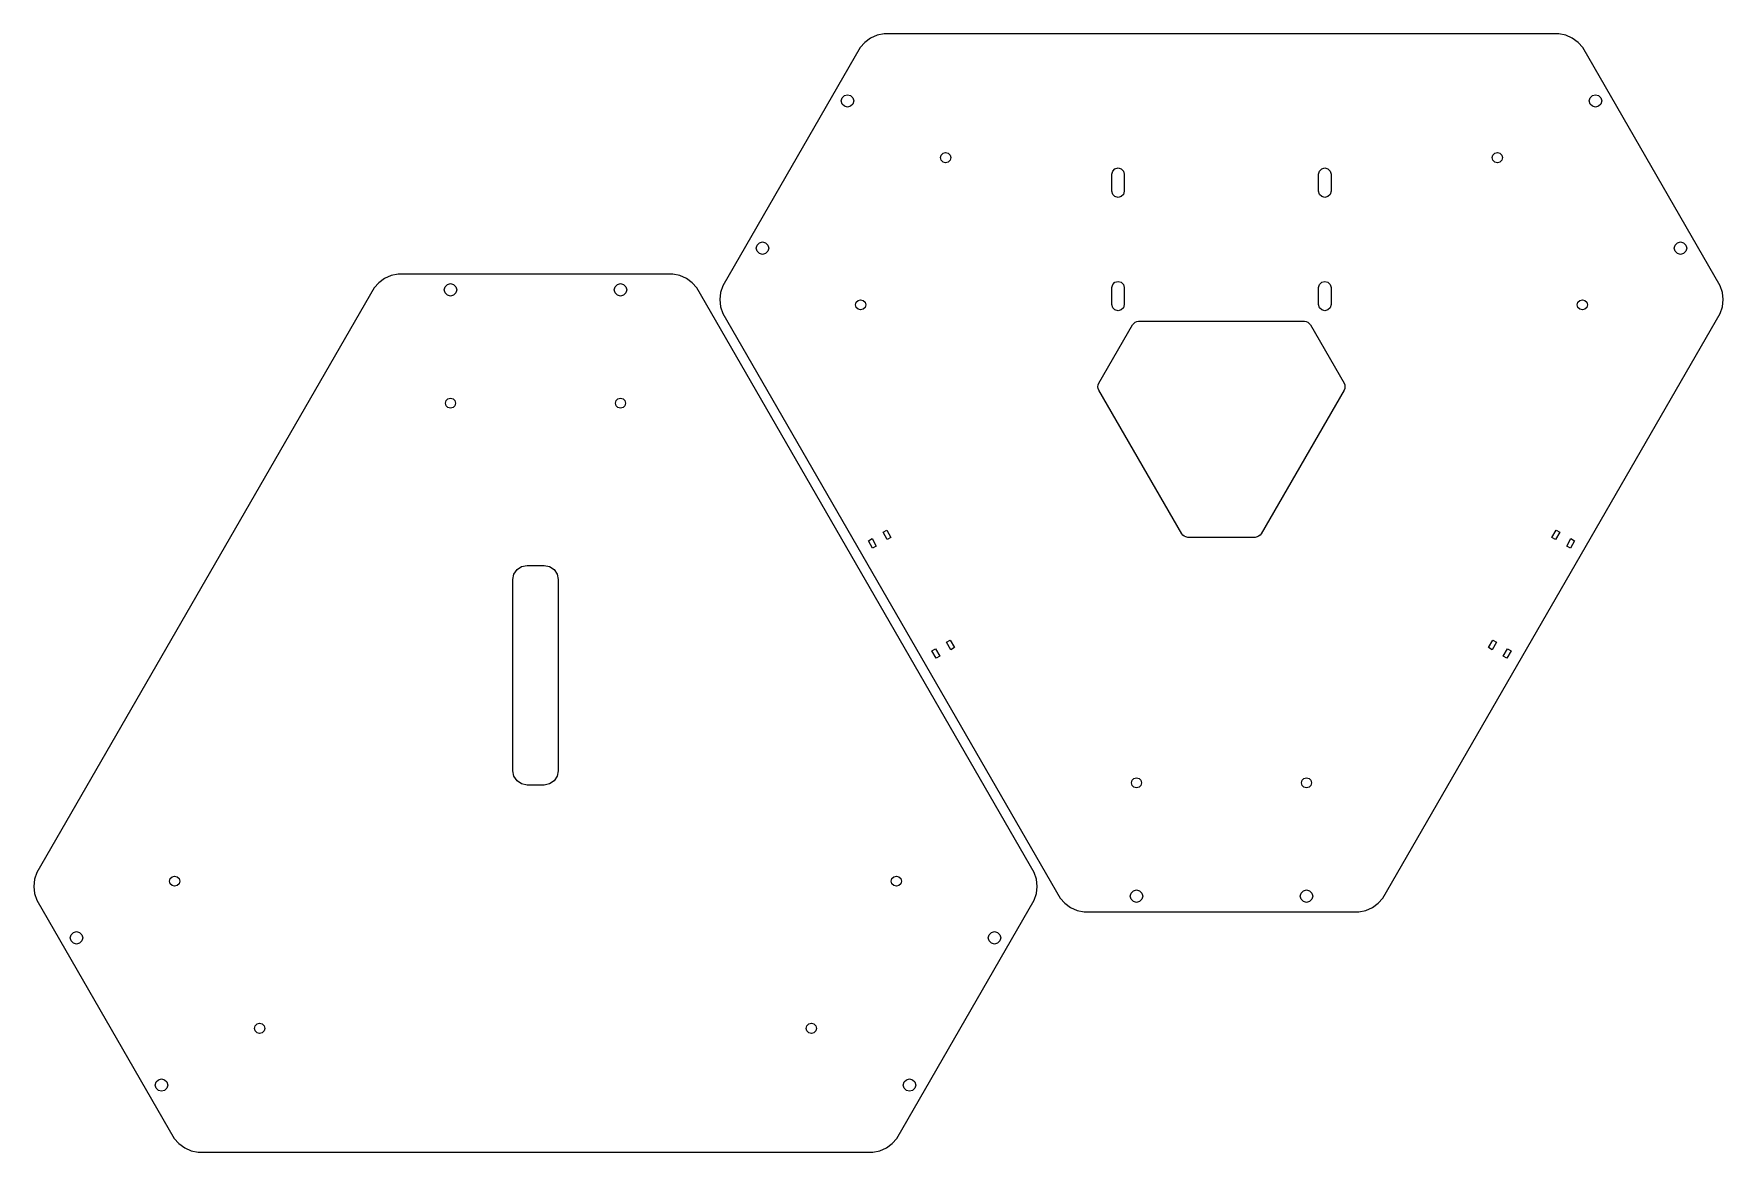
# Model space of a CAD drawing. Header units: metres. Extents: x -177 to 419, y -135 to 260.
import ezdxf

# ---------------------------------------------------------------- set-up
doc = ezdxf.new("R2010")
doc.units = ezdxf.units.M

msp = doc.modelspace()

# ---------------------------------------------------------------- linework, layer by layer
for p, q in [((116.274, 257.105), (114.596, 255.24)), ((118.304, 258.579), (116.274, 257.105)), ((120.596, 259.6), (118.304, 258.579)), ((123.05, 260.121), (120.596, 259.6)), ((361.268, 260.121), (123.05, 260.121)), ((363.721, 259.6), (361.268, 260.121)), ((366.013, 258.579), (363.721, 259.6)), ((368.043, 257.105), (366.013, 258.579)), ((369.721, 255.24), (368.043, 257.105)), ((114.596, 255.24), (66.0739, 171.198)), ((418.243, 171.198), (369.721, 255.24)), ((109.028, 238.338), (110.128, 238.633)), ((110.128, 238.633), (111.228, 238.338)), ((373.09, 238.338), (374.19, 238.633)), ((374.19, 238.633), (375.29, 238.338)), ((107.928, 236.433), (108.222, 237.533)), ((108.222, 235.333), (107.928, 236.433)), ((108.222, 237.533), (109.028, 238.338)), ((109.028, 234.528), (108.222, 235.333)), ((110.128, 234.233), (109.028, 234.528)), ((111.228, 234.528), (110.128, 234.233)), ((111.228, 238.338), (112.033, 237.533)), ((112.033, 235.333), (111.228, 234.528)), ((112.033, 237.533), (112.328, 236.433)), ((112.328, 236.433), (112.033, 235.333)), ((371.99, 236.433), (372.284, 237.533)), ((372.284, 235.333), (371.99, 236.433)), ((372.284, 237.533), (373.09, 238.338)), ((373.09, 234.528), (372.284, 235.333)), ((374.19, 234.233), (373.09, 234.528)), ((375.29, 234.528), (374.19, 234.233)), ((375.29, 238.338), (376.095, 237.533)), ((376.095, 235.333), (375.29, 234.528)), ((376.095, 237.533), (376.39, 236.433)), ((376.39, 236.433), (376.095, 235.333)), ((142.969, 216.433), (143.21, 217.333)), ((143.21, 215.533), (142.969, 216.433)), ((143.21, 217.333), (143.869, 217.992)), ((143.869, 214.874), (143.21, 215.533)), ((143.869, 217.992), (144.769, 218.233)), ((144.769, 214.633), (143.869, 214.874)), ((144.769, 218.233), (145.669, 217.992)), ((145.669, 214.874), (144.769, 214.633)), ((145.669, 217.992), (146.327, 217.333)), ((146.327, 215.533), (145.669, 214.874)), ((146.327, 217.333), (146.569, 216.433)), ((146.569, 216.433), (146.327, 215.533)), ((337.749, 216.433), (337.99, 217.333)), ((337.99, 215.533), (337.749, 216.433)), ((337.99, 217.333), (338.649, 217.992)), ((338.649, 214.874), (337.99, 215.533)), ((338.649, 217.992), (339.549, 218.233)), ((339.549, 214.633), (338.649, 214.874)), ((339.549, 218.233), (340.449, 217.992)), ((340.449, 214.874), (339.549, 214.633)), ((340.449, 217.992), (341.107, 217.333)), ((341.107, 215.533), (340.449, 214.874)), ((341.107, 217.333), (341.349, 216.433)), ((341.349, 216.433), (341.107, 215.533)), ((203.459, 210.564), (203.753, 211.664)), ((203.459, 204.564), (203.459, 210.564)), ((203.753, 211.664), (204.559, 212.469)), ((204.559, 212.469), (205.659, 212.764)), ((205.659, 212.764), (206.759, 212.469)), ((206.759, 212.469), (207.564, 211.664)), ((207.564, 211.664), (207.859, 210.564)), ((207.859, 210.564), (207.859, 204.564)), ((276.459, 210.564), (276.753, 211.664)), ((276.459, 204.564), (276.459, 210.564)), ((276.753, 211.664), (277.559, 212.469)), ((277.559, 212.469), (278.659, 212.764)), ((278.659, 212.764), (279.759, 212.469)), ((279.759, 212.469), (280.564, 211.664)), ((280.564, 211.664), (280.859, 210.564)), ((280.859, 210.564), (280.859, 204.564)), ((203.753, 203.464), (203.459, 204.564)), ((204.559, 202.658), (203.753, 203.464)), ((207.564, 203.464), (206.759, 202.658)), ((207.859, 204.564), (207.564, 203.464)), ((276.753, 203.464), (276.459, 204.564)), ((277.559, 202.658), (276.753, 203.464)), ((280.564, 203.464), (279.759, 202.658)), ((280.859, 204.564), (280.564, 203.464)), ((205.659, 202.364), (204.559, 202.658)), ((206.759, 202.658), (205.659, 202.364)), ((278.659, 202.364), (277.559, 202.658)), ((279.759, 202.658), (278.659, 202.364)), ((77.9276, 184.471), (78.2224, 185.571)), ((78.2224, 185.571), (79.0276, 186.377)), ((79.0276, 186.377), (80.1276, 186.671)), ((80.1276, 186.671), (81.2276, 186.377)), ((81.2276, 186.377), (82.0329, 185.571)), ((82.0329, 185.571), (82.3276, 184.471)), ((401.99, 184.471), (402.284, 185.571)), ((402.284, 185.571), (403.09, 186.377)), ((403.09, 186.377), (404.19, 186.671)), ((404.19, 186.671), (405.29, 186.377)), ((405.29, 186.377), (406.095, 185.571)), ((406.095, 185.571), (406.39, 184.471)), ((78.2224, 183.371), (77.9276, 184.471)), ((79.0276, 182.566), (78.2224, 183.371)), ((80.1276, 182.271), (79.0276, 182.566)), ((81.2276, 182.566), (80.1276, 182.271)), ((82.0329, 183.371), (81.2276, 182.566)), ((82.3276, 184.471), (82.0329, 183.371)), ((402.284, 183.371), (401.99, 184.471)), ((403.09, 182.566), (402.284, 183.371)), ((404.19, 182.271), (403.09, 182.566)), ((405.29, 182.566), (404.19, 182.271)), ((406.095, 183.371), (405.29, 182.566)), ((406.39, 184.471), (406.095, 183.371)), ((-53.2676, 173.769), (-55.2971, 172.294)), ((-50.9758, 174.789), (-53.2676, 173.769)), ((-48.5219, 175.311), (-50.9758, 174.789)), ((48.5219, 175.311), (-48.5219, 175.311)), ((50.9758, 174.789), (48.5219, 175.311)), ((53.2676, 173.769), (50.9758, 174.789)), ((55.2971, 172.294), (53.2676, 173.769)), ((-56.9758, 170.43), (-176.085, -35.8726)), ((-55.2971, 172.294), (-56.9758, 170.43)), ((-32.2, 169.777), (-31.9052, 170.877)), ((-31.9052, 168.677), (-32.2, 169.777)), ((-31.9052, 170.877), (-31.1, 171.682)), ((-31.1, 167.871), (-31.9052, 168.677)), ((-31.1, 171.682), (-30, 171.977)), ((-30, 167.577), (-31.1, 167.871)), ((-30, 171.977), (-28.9, 171.682)), ((-28.9, 167.871), (-30, 167.577)), ((-28.9, 171.682), (-28.0947, 170.877)), ((-28.0947, 168.677), (-28.9, 167.871)), ((-28.0947, 170.877), (-27.8, 169.777)), ((-27.8, 169.777), (-28.0947, 168.677)), ((27.8, 169.777), (28.0947, 170.877)), ((28.0947, 168.677), (27.8, 169.777)), ((28.0947, 170.877), (28.9, 171.682)), ((28.9, 167.871), (28.0947, 168.677)), ((28.9, 171.682), (30, 171.977)), ((30, 167.577), (28.9, 167.871)), ((30, 171.977), (31.1, 171.682)), ((31.1, 167.871), (30, 167.577)), ((31.1, 171.682), (31.9052, 170.877)), ((31.9052, 168.677), (31.1, 167.871)), ((31.9052, 170.877), (32.2, 169.777)), ((32.2, 169.777), (31.9052, 168.677)), ((56.9758, 170.43), (55.2971, 172.294)), ((176.085, -35.8726), (56.9758, 170.43)), ((65.2986, 168.812), (65.0364, 166.317)), ((66.0739, 171.198), (65.2986, 168.812)), ((203.459, 170.564), (203.753, 171.664)), ((203.459, 164.564), (203.459, 170.564)), ((203.753, 171.664), (204.559, 172.469)), ((204.559, 172.469), (205.659, 172.764)), ((205.659, 172.764), (206.759, 172.469)), ((206.759, 172.469), (207.564, 171.664)), ((207.564, 171.664), (207.859, 170.564)), ((207.859, 170.564), (207.859, 164.564)), ((276.459, 170.564), (276.753, 171.664)), ((276.459, 164.564), (276.459, 170.564)), ((276.753, 171.664), (277.559, 172.469)), ((277.559, 172.469), (278.659, 172.764)), ((278.659, 172.764), (279.759, 172.469)), ((279.759, 172.469), (280.564, 171.664)), ((280.564, 171.664), (280.859, 170.564)), ((280.859, 170.564), (280.859, 164.564)), ((419.019, 168.812), (418.243, 171.198)), ((419.281, 166.317), (419.019, 168.812)), ((65.0364, 166.317), (65.2986, 163.822)), ((65.2986, 163.822), (66.0739, 161.436)), ((66.0739, 161.436), (185.183, -44.8664)), ((112.969, 164.471), (113.21, 165.371)), ((113.21, 163.571), (112.969, 164.471)), ((113.21, 165.371), (113.869, 166.03)), ((113.869, 162.912), (113.21, 163.571)), ((113.869, 166.03), (114.769, 166.271)), ((114.769, 162.671), (113.869, 162.912)), ((114.769, 166.271), (115.669, 166.03)), ((115.669, 162.912), (114.769, 162.671)), ((115.669, 166.03), (116.327, 165.371)), ((116.327, 163.571), (115.669, 162.912)), ((116.327, 165.371), (116.569, 164.471)), ((116.569, 164.471), (116.327, 163.571)), ((203.753, 163.464), (203.459, 164.564)), ((204.559, 162.658), (203.753, 163.464)), ((205.659, 162.364), (204.559, 162.658)), ((206.759, 162.658), (205.659, 162.364)), ((207.564, 163.464), (206.759, 162.658)), ((207.859, 164.564), (207.564, 163.464)), ((276.753, 163.464), (276.459, 164.564)), ((277.559, 162.658), (276.753, 163.464)), ((278.659, 162.364), (277.559, 162.658)), ((279.759, 162.658), (278.659, 162.364)), ((280.564, 163.464), (279.759, 162.658)), ((280.859, 164.564), (280.564, 163.464)), ((299.134, -44.8664), (418.243, 161.436)), ((367.749, 164.471), (367.99, 165.371)), ((367.99, 163.571), (367.749, 164.471)), ((367.99, 165.371), (368.648, 166.03)), ((368.648, 162.912), (367.99, 163.571)), ((368.648, 166.03), (369.549, 166.271)), ((369.549, 162.671), (368.648, 162.912)), ((369.549, 166.271), (370.449, 166.03)), ((370.449, 162.912), (369.549, 162.671)), ((370.449, 166.03), (371.107, 165.371)), ((371.107, 163.571), (370.449, 162.912)), ((371.107, 165.371), (371.349, 164.471)), ((371.349, 164.471), (371.107, 163.571)), ((418.243, 161.436), (419.019, 163.822)), ((419.019, 163.822), (419.281, 166.317)), ((198.826, 136.802), (210.759, 157.471)), ((210.759, 157.471), (211.179, 157.938)), ((211.179, 157.938), (211.686, 158.306)), ((211.686, 158.306), (212.259, 158.561)), ((212.259, 158.561), (212.873, 158.692)), ((212.873, 158.692), (271.444, 158.692)), ((271.444, 158.692), (272.058, 158.561)), ((272.058, 158.561), (272.631, 158.306)), ((272.631, 158.306), (273.138, 157.938)), ((273.138, 157.938), (273.558, 157.471)), ((273.558, 157.471), (285.491, 136.802)), ((-31.5588, 130.677), (-30.9, 131.336)), ((-30.9, 131.336), (-30, 131.577)), ((-30, 131.577), (-29.1, 131.336)), ((-29.1, 131.336), (-28.4411, 130.677)), ((28.4411, 130.677), (29.1, 131.336)), ((29.1, 131.336), (30, 131.577)), ((30, 131.577), (30.9, 131.336)), ((30.9, 131.336), (31.5588, 130.677)), ((198.567, 135.582), (198.632, 136.206)), ((198.632, 134.958), (198.567, 135.582)), ((198.632, 136.206), (198.826, 136.802)), ((198.826, 134.362), (198.632, 134.958)), ((228.112, 83.6375), (198.826, 134.362)), ((285.491, 134.362), (256.205, 83.6375)), ((285.491, 136.802), (285.685, 136.206)), ((285.685, 134.958), (285.491, 134.362)), ((285.685, 136.206), (285.75, 135.582)), ((285.75, 135.582), (285.685, 134.958)), ((-31.8, 129.777), (-31.5588, 130.677)), ((-31.5588, 128.877), (-31.8, 129.777)), ((-30.9, 128.218), (-31.5588, 128.877)), ((-30, 127.977), (-30.9, 128.218)), ((-29.1, 128.218), (-30, 127.977)), ((-28.4411, 128.877), (-29.1, 128.218)), ((-28.4411, 130.677), (-28.2, 129.777)), ((-28.2, 129.777), (-28.4411, 128.877)), ((28.2, 129.777), (28.4411, 130.677)), ((28.4411, 128.877), (28.2, 129.777)), ((29.1, 128.218), (28.4411, 128.877)), ((30, 127.977), (29.1, 128.218)), ((30.9, 128.218), (30, 127.977)), ((31.5588, 128.877), (30.9, 128.218)), ((31.5588, 130.677), (31.8, 129.777)), ((31.8, 129.777), (31.5588, 128.877)), ((122.689, 84.2105), (123.988, 84.9605)), ((124.189, 81.6124), (122.689, 84.2105)), ((123.988, 84.9605), (125.488, 82.3624)), ((228.531, 83.1715), (228.112, 83.6375)), ((256.205, 83.6375), (255.786, 83.1715)), ((358.83, 82.3624), (360.33, 84.9605)), ((361.629, 84.2105), (360.129, 81.6124)), ((360.33, 84.9605), (361.629, 84.2105)), ((117.492, 81.2105), (118.791, 81.9605)), ((118.992, 78.6124), (117.492, 81.2105)), ((118.791, 81.9605), (120.291, 79.3624)), ((120.291, 79.3624), (118.992, 78.6124)), ((125.488, 82.3624), (124.189, 81.6124)), ((229.039, 82.8028), (228.531, 83.1715)), ((229.612, 82.5477), (229.039, 82.8028)), ((230.225, 82.4173), (229.612, 82.5477)), ((254.092, 82.4173), (230.225, 82.4173)), ((254.705, 82.5477), (254.092, 82.4173)), ((255.278, 82.8028), (254.705, 82.5477)), ((255.786, 83.1715), (255.278, 82.8028)), ((360.129, 81.6124), (358.83, 82.3624)), ((364.026, 79.3624), (365.526, 81.9605)), ((365.325, 78.6124), (364.026, 79.3624)), ((366.825, 81.2105), (365.325, 78.6124)), ((365.526, 81.9605), (366.825, 81.2105)), ((-6.53552, 71.0355), (-4.91341, 72.1194)), ((-4.91341, 72.1194), (-3, 72.5)), ((-3, 72.5), (3, 72.5)), ((3, 72.5), (4.91341, 72.1194)), ((4.91341, 72.1194), (6.53552, 71.0355)), ((-8, 67.5), (-7.61938, 69.4134)), ((-8, 0), (-8, 67.5)), ((-7.61938, 69.4134), (-6.53552, 71.0355)), ((6.53552, 71.0355), (7.61938, 69.4134)), ((7.61938, 69.4134), (8, 67.5)), ((8, 67.5), (8, 0)), ((139.914, 42.3743), (141.214, 43.1243)), ((141.414, 39.7762), (139.914, 42.3743)), ((141.214, 43.1243), (142.714, 40.5262)), ((145.111, 45.3743), (146.41, 46.1243)), ((146.611, 42.7762), (145.111, 45.3743)), ((146.41, 46.1243), (147.91, 43.5262)), ((147.91, 43.5262), (146.611, 42.7762)), ((336.407, 43.5262), (337.907, 46.1243)), ((337.707, 42.7762), (336.407, 43.5262)), ((339.207, 45.3743), (337.707, 42.7762)), ((337.907, 46.1243), (339.207, 45.3743)), ((341.604, 40.5262), (343.104, 43.1243)), ((344.403, 42.3743), (342.903, 39.7762)), ((343.104, 43.1243), (344.403, 42.3743)), ((142.714, 40.5262), (141.414, 39.7762)), ((342.903, 39.7762), (341.604, 40.5262)), ((-7.61938, -1.91341), (-8, 0)), ((8, 0), (7.61938, -1.91341)), ((-6.53552, -3.53552), (-7.61938, -1.91341)), ((-4.91341, -4.61938), (-6.53552, -3.53552)), ((-3, -5), (-4.91341, -4.61938)), ((3, -5), (-3, -5)), ((4.91341, -4.61938), (3, -5)), ((6.53552, -3.53552), (4.91341, -4.61938)), ((7.61938, -1.91341), (6.53552, -3.53552)), ((210.359, -4.213), (210.6, -3.313)), ((210.6, -5.11301), (210.359, -4.213)), ((210.6, -3.313), (211.259, -2.65416)), ((211.259, -5.77185), (210.6, -5.11301)), ((211.259, -2.65416), (212.159, -2.41301)), ((212.159, -6.013), (211.259, -5.77185)), ((212.159, -2.41301), (213.059, -2.65416)), ((213.059, -5.77185), (212.159, -6.013)), ((213.059, -2.65416), (213.717, -3.313)), ((213.717, -5.11301), (213.059, -5.77185)), ((213.717, -3.313), (213.959, -4.213)), ((213.959, -4.213), (213.717, -5.11301)), ((270.359, -4.213), (270.6, -3.313)), ((270.6, -5.11301), (270.359, -4.213)), ((270.6, -3.313), (271.259, -2.65416)), ((271.259, -5.77185), (270.6, -5.11301)), ((271.259, -2.65416), (272.159, -2.41301)), ((272.159, -6.013), (271.259, -5.77185)), ((272.159, -2.41301), (273.059, -2.65416)), ((273.059, -5.77185), (272.159, -6.013)), ((273.059, -2.65416), (273.717, -3.313)), ((273.717, -5.11301), (273.059, -5.77185)), ((273.717, -3.313), (273.959, -4.213)), ((273.959, -4.213), (273.717, -5.11301)), ((-176.86, -38.2585), (-177.122, -40.7534)), ((-177.122, -40.7534), (-176.86, -43.2484)), ((-176.085, -35.8726), (-176.86, -38.2585)), ((-129.19, -38.9076), (-128.949, -38.0076)), ((-128.949, -39.8076), (-129.19, -38.9076)), ((-128.949, -38.0076), (-128.29, -37.3488)), ((-128.29, -40.4664), (-128.949, -39.8076)), ((-128.29, -37.3488), (-127.39, -37.1076)), ((-127.39, -40.7076), (-128.29, -40.4664)), ((-127.39, -37.1076), (-126.49, -37.3488)), ((-126.49, -40.4664), (-127.39, -40.7076)), ((-126.49, -37.3488), (-125.831, -38.0076)), ((-125.831, -39.8076), (-126.49, -40.4664)), ((-125.831, -38.0076), (-125.59, -38.9076)), ((-125.59, -38.9076), (-125.831, -39.8076)), ((125.59, -38.9076), (125.831, -38.0076)), ((125.831, -39.8076), (125.59, -38.9076)), ((125.831, -38.0076), (126.49, -37.3488)), ((126.49, -40.4664), (125.831, -39.8076)), ((126.49, -37.3488), (127.39, -37.1076)), ((127.39, -40.7076), (126.49, -40.4664)), ((127.39, -37.1076), (128.29, -37.3488)), ((128.29, -40.4664), (127.39, -40.7076)), ((128.29, -37.3488), (128.949, -38.0076)), ((128.949, -39.8076), (128.29, -40.4664)), ((128.949, -38.0076), (129.19, -38.9076)), ((129.19, -38.9076), (128.949, -39.8076)), ((176.86, -38.2585), (176.085, -35.8726)), ((177.122, -40.7534), (176.86, -38.2585)), ((176.86, -43.2484), (177.122, -40.7534)), ((-176.86, -43.2484), (-176.085, -45.6343)), ((-176.085, -45.6343), (-127.563, -129.677)), ((127.563, -129.677), (176.085, -45.6343)), ((176.085, -45.6343), (176.86, -43.2484)), ((185.183, -44.8664), (186.861, -46.7307)), ((186.861, -46.7307), (188.891, -48.2053)), ((209.959, -44.213), (210.253, -43.113)), ((210.253, -45.313), (209.959, -44.213)), ((210.253, -43.113), (211.059, -42.3078)), ((211.059, -46.1183), (210.253, -45.313)), ((211.059, -42.3078), (212.159, -42.013)), ((212.159, -46.413), (211.059, -46.1183)), ((212.159, -42.013), (213.259, -42.3078)), ((213.259, -46.1183), (212.159, -46.413)), ((213.259, -42.3078), (214.064, -43.113)), ((214.064, -45.313), (213.259, -46.1183)), ((214.064, -43.113), (214.359, -44.213)), ((214.359, -44.213), (214.064, -45.313)), ((269.959, -44.213), (270.253, -43.113)), ((270.253, -45.313), (269.959, -44.213)), ((270.253, -43.113), (271.059, -42.3078)), ((271.059, -46.1183), (270.253, -45.313)), ((271.059, -42.3078), (272.159, -42.013)), ((272.159, -46.413), (271.059, -46.1183)), ((272.159, -42.013), (273.259, -42.3078)), ((273.259, -46.1183), (272.159, -46.413)), ((273.259, -42.3078), (274.064, -43.113)), ((274.064, -45.313), (273.259, -46.1183)), ((274.064, -43.113), (274.359, -44.213)), ((274.359, -44.213), (274.064, -45.313)), ((295.426, -48.2053), (297.456, -46.7307)), ((297.456, -46.7307), (299.134, -44.8664)), ((188.891, -48.2053), (191.183, -49.2257)), ((191.183, -49.2257), (193.637, -49.7473)), ((193.637, -49.7473), (290.68, -49.7473)), ((290.68, -49.7473), (293.134, -49.2257)), ((293.134, -49.2257), (295.426, -48.2053)), ((-164.231, -58.9076), (-163.936, -57.8076)), ((-163.936, -60.0076), (-164.231, -58.9076)), ((-163.936, -57.8076), (-163.131, -57.0023)), ((-163.131, -57.0023), (-162.031, -56.7076)), ((-162.031, -56.7076), (-160.931, -57.0023)), ((-160.931, -57.0023), (-160.126, -57.8076)), ((-160.126, -57.8076), (-159.831, -58.9076)), ((-159.831, -58.9076), (-160.126, -60.0076)), ((159.831, -58.9076), (160.126, -57.8076)), ((160.126, -60.0076), (159.831, -58.9076)), ((160.126, -57.8076), (160.931, -57.0023)), ((160.931, -57.0023), (162.031, -56.7076)), ((162.031, -56.7076), (163.131, -57.0023)), ((163.131, -57.0023), (163.936, -57.8076)), ((163.936, -57.8076), (164.231, -58.9076)), ((164.231, -58.9076), (163.936, -60.0076)), ((-163.131, -60.8129), (-163.936, -60.0076)), ((-162.031, -61.1076), (-163.131, -60.8129)), ((-160.931, -60.8129), (-162.031, -61.1076)), ((-160.126, -60.0076), (-160.931, -60.8129)), ((160.931, -60.8129), (160.126, -60.0076)), ((162.031, -61.1076), (160.931, -60.8129)), ((163.131, -60.8129), (162.031, -61.1076)), ((163.936, -60.0076), (163.131, -60.8129)), ((-98.9488, -89.9691), (-98.2899, -89.3103)), ((-98.2899, -89.3103), (-97.3899, -89.0691)), ((-97.3899, -89.0691), (-96.4899, -89.3103)), ((-96.4899, -89.3103), (-95.8311, -89.9691)), ((95.8311, -89.9691), (96.4899, -89.3103)), ((96.4899, -89.3103), (97.3899, -89.0691)), ((97.3899, -89.0691), (98.2899, -89.3103)), ((98.2899, -89.3103), (98.9488, -89.9691)), ((-99.1899, -90.8691), (-98.9488, -89.9691)), ((-98.9488, -91.7691), (-99.1899, -90.8691)), ((-98.2899, -92.428), (-98.9488, -91.7691)), ((-97.3899, -92.6691), (-98.2899, -92.428)), ((-96.4899, -92.4279), (-97.3899, -92.6691)), ((-95.8311, -91.7691), (-96.4899, -92.4279)), ((-95.8311, -89.9691), (-95.5899, -90.8691)), ((-95.5899, -90.8691), (-95.8311, -91.7691)), ((95.5899, -90.8691), (95.8311, -89.9691)), ((95.8311, -91.7691), (95.5899, -90.8691)), ((96.4899, -92.4279), (95.8311, -91.7691)), ((97.3899, -92.6691), (96.4899, -92.4279)), ((98.2899, -92.428), (97.3899, -92.6691)), ((98.9488, -91.7691), (98.2899, -92.428)), ((98.9488, -89.9691), (99.1899, -90.8691)), ((99.1899, -90.8691), (98.9488, -91.7691)), ((-134.231, -110.869), (-133.936, -109.769)), ((-133.936, -111.969), (-134.231, -110.869)), ((-133.936, -109.769), (-133.131, -108.964)), ((-133.131, -112.774), (-133.936, -111.969)), ((-133.131, -108.964), (-132.031, -108.669)), ((-132.031, -113.069), (-133.131, -112.774)), ((-132.031, -108.669), (-130.931, -108.964)), ((-130.931, -112.774), (-132.031, -113.069)), ((-130.931, -108.964), (-130.126, -109.769)), ((-130.126, -111.969), (-130.931, -112.774)), ((-130.126, -109.769), (-129.831, -110.869)), ((-129.831, -110.869), (-130.126, -111.969)), ((129.831, -110.869), (130.126, -109.769)), ((130.126, -111.969), (129.831, -110.869)), ((130.126, -109.769), (130.931, -108.964)), ((130.931, -112.774), (130.126, -111.969)), ((130.931, -108.964), (132.031, -108.669)), ((132.031, -113.069), (130.931, -112.774)), ((132.031, -108.669), (133.131, -108.964)), ((133.131, -112.774), (132.031, -113.069)), ((133.131, -108.964), (133.936, -109.769)), ((133.936, -111.969), (133.131, -112.774)), ((133.936, -109.769), (134.231, -110.869)), ((134.231, -110.869), (133.936, -111.969)), ((-127.563, -129.677), (-125.884, -131.541)), ((125.884, -131.541), (127.563, -129.677)), ((-125.884, -131.541), (-123.855, -133.016)), ((-123.855, -133.016), (-121.563, -134.036)), ((-121.563, -134.036), (-119.109, -134.558)), ((-119.109, -134.558), (119.109, -134.558)), ((119.109, -134.558), (121.563, -134.036)), ((121.563, -134.036), (123.855, -133.016)), ((123.855, -133.016), (125.884, -131.541))]:
    msp.add_line(p, q)

doc.saveas('drawing.dxf')
